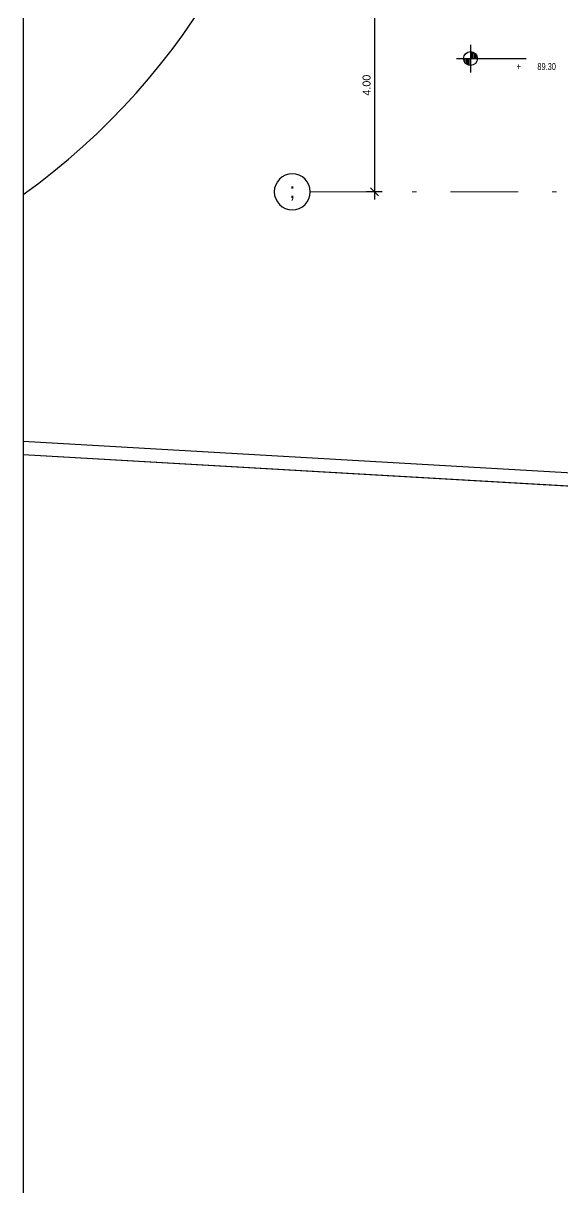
# Model space of a CAD drawing. Header units: metres. Extents: x 0 to 435, y 0 to 273.
# Drawn here: x 0 to 12.12, y 67.32 to 93.51 of the extents above; entities that cross this region are included whole.
import ezdxf
from ezdxf.enums import TextEntityAlignment as Align

# ---------------------------------------------------------------- set-up
doc = ezdxf.new("R2010")
doc.units = ezdxf.units.M
doc.header["$MEASUREMENT"] = 0
doc.linetypes.add('B4-PLANS$0$DASHDOT', pattern=[25.4, 12.7, -6.35, 0, -6.35])
doc.linetypes.add('B4-PLANS$0$DOT2', pattern=[0.125, 0, -0.125])
doc.layers.get('0').update_dxf_attribs({"plot": 0})
for name, color, linetype in [('A-AXM', 4, 'Continuous'), ('A-EDM', 2, 'Continuous'), ('A-ELEV', 25, 'Continuous'), ('A-ELV', 2, 'Continuous'), ('A-LVL-50', 4, 'Continuous'), ('BOUNDARY', 5, 'Continuous')]:
    doc.layers.add(name, color=color, linetype=linetype)
doc.layers.add('Dote', color=1, linetype='B4-PLANS$0$DASHDOT', lineweight=15)
doc.styles.add('B4-PLANS$0$ARABIC', font='xarb.shx', dxfattribs={"width": 0.7})
doc.styles.add('B4-PLANS$0$ROMANS', font='romans.shx')
doc.styles.add('B4-PLANS$0$S100', font='romans.shx', dxfattribs={"width": 0.9})
doc.styles.add('B4-PLANS$0$XA', font='XARAB.SHX')
doc.styles.add('B4-PLANS$0$XARAB', font='xarab.shx')
doc.dimstyles.new('B4-PLANS$0$DIM100', dxfattribs={"dimtxt": 0.15, "dimasz": 0.12, "dimexe": 0.1, "dimexo": 0, "dimgap": 0.05, "dimtad": 1, "dimzin": 3, "dimdsep": 46, "dimtxsty": 'B4-PLANS$0$XARAB', "dimblk": 'B4-PLANS$0$DTICK', "dimcen": 0.09, "dimclrd": 256, "dimclre": 4, "dimclrt": 3, "dimadec": 0, "dimazin": 3, "dimtfac": 1, "dimtix": 1, "dimtmove": 2, "dimatfit": 0, "dimldrblk": 'B4-PLANS$0$DTICK', "dimfxl": 0.15, "dimtolj": 1, "dimtzin": 3, "dimlwd": -3, "dimlwe": -3, "dimarcsym": 0})

# ---------------------------------------------------------------- blocks, each defined once
blk = doc.blocks.new('B4-PLANS$0$ACRU1')
at = {"color": 2}
blk.add_circle((0, 0), 600, dxfattribs=at)
at = {"style": 'B4-PLANS$0$ROMANS'}
blk.add_attdef('A', text='', height=450, dxfattribs=at).set_placement((0, 0), align=Align.MIDDLE)
blk = doc.blocks.new('B4-PLANS$0$DTICK')
for p, q in [((-1.21, 0), (1.21, 0)), ((0, 1.21), (0, -1.21))]:
    blk.add_line(p, q)
at = {"color": 3}
blk.add_line((-0.63, -0.63), (0.63, 0.63), dxfattribs=at)
blk = doc.blocks.new('*D165')
at = {"layer": 'A-EDM', "color": 4, "linetype": 'B4-PLANS$0$DOT2', "lineweight": -3, "transparency": 16777216}
for p, q in [((-28.455, -13.525), (-28.555, -13.525)), ((-28.455, -17.525), (-28.555, -17.525))]:
    blk.add_line(p, q, dxfattribs=at)
at = {"layer": 'A-EDM', "lineweight": -3, "transparency": 16777216}
blk.add_line((-28.455, -13.645), (-28.455, -17.405), dxfattribs=at)
at = {"layer": 'Defpoints', "color": 0, "transparency": 16777216}
for p in [(-28.455, -13.525), (-28.455, -17.525), (-28.455, -17.525)]:
    blk.add_point(p, dxfattribs=at)
at = {"layer": 'A-EDM', "lineweight": -3, "transparency": 16777216, "xscale": 0.12, "yscale": 0.12, "zscale": 0.12}
for p, rotation in [((-28.455, -13.525), 90), ((-28.455, -17.525), 270)]:
    blk.add_blockref('B4-PLANS$0$DTICK', p, dxfattribs=dict(at, rotation=rotation))
at = {"layer": 'A-EDM', "color": 3, "transparency": 16777216, "insert": (-28.601, -15.525), "char_height": 0.15, "attachment_point": 5, "rotation": 90, "style": 'B4-PLANS$0$XARAB'}
blk.add_mtext('\\A1;4.00', dxfattribs=at)
blk = doc.blocks.new('B4-PLANS$0$LEV')
for p, q in [((0, 400), (0, -400)), ((-400, 0), (1600, 0)), ((-160, -120), (-160, 0)), ((-120, -160), (-120, 0)), ((-80, -183), (-80, 0)), ((-40, -196), (-40, 0)), ((40, 0), (40, 196)), ((80, 0), (80, 183)), ((120, 0), (120, 160)), ((160, 0), (160, 120))]:
    blk.add_line(p, q)
blk.add_circle((0, 0), 200)
at = {"style": 'B4-PLANS$0$S100', "width": 0.9, "flags": 12}
for tag, p in [('L', (300, 132)), ('P', (300, -392))]:
    blk.add_attdef(tag, p, '', height=200, dxfattribs=at)
blk = doc.blocks.new('B4-PLANS$0$AXES-B2')
at = {"layer": 'Dote', "ltscale": 0.1}
blk.add_line((-29.655, -17.525), (30.305, -17.525), dxfattribs=at)
at = {"layer": 'A-AXM'}
ref = blk.add_blockref('B4-PLANS$0$ACRU1', (-29.993, -17.525), dxfattribs=dict(at, xscale=-0.0005624999175779793, yscale=0.0005624997429549694, zscale=0.0005625000000080149, rotation=1.778695366994043e-05))
ref.add_attrib('A', ';', dxfattribs={"layer": '0', "height": 0.281, "rotation": 0, "style": 'B4-PLANS$0$XA', "flags": 12}).set_placement((-29.993, -17.525), align=Align.MIDDLE)
at = {"layer": 'A-EDM'}
dim = blk.add_linear_dim(base=(-28.455, -17.525), p1=(-28.455, -13.525), p2=(-28.455, -17.525), angle=90, dimstyle='B4-PLANS$0$DIM100', override={"dimfxl": 0.15}, dxfattribs=at)
dim.commit()
dim.dimension.update_dxf_attribs({"geometry": '*D165', "text_midpoint": (-28.601, -15.525)})

msp = doc.modelspace()

# ---------------------------------------------------------------- linework, layer by layer
at = {"layer": 'A-ELEV'}
for points in [[(17.0299, 83.1227), (0, 84.1007)], [(17.0127, 82.8232), (0, 83.8002)]]:
    msp.add_lwpolyline(points, dxfattribs=at)
at = {"layer": 'A-ELV'}
msp.add_arc((-9.0973, 102.3302), 15.6, 305.67301, 355.59621, dxfattribs=at)
at = {"layer": 'BOUNDARY'}
msp.add_lwpolyline([(82.8278, 98.8031), (61.5985, 80.2629), (0, 83.8002)], dxfattribs=at)
at = {"layer": 'Defpoints'}
msp.add_lwpolyline([(82.8278, 132.9685), (0, 132.9685), (0, 66.4842), (82.8278, 66.4842)], close=True, dxfattribs=at)
msp.add_lwpolyline([(82.8278, 132.9685), (0, 132.9685), (0, 66.4842), (82.8278, 66.4842)], close=True, dxfattribs=at)

# ---------------------------------------------------------------- block references
at = {"layer": 'A-EDM', "linetype": 'ByBlock', "ltscale": 2, "xscale": 1.2, "yscale": 1.2, "zscale": 1.2}
msp.add_blockref('B4-PLANS$0$AXES-B2', (42.0379, 110.7457), dxfattribs=at)
at = {"layer": 'A-LVL-50'}
ref = msp.add_blockref('B4-PLANS$0$LEV', (10.0523, 92.7125, 0), dxfattribs=dict(at, xscale=0.0007799999461894913, yscale=0.0007799999461894913, zscale=0.0007799999461894913))
ref.add_attrib('P', '+        89.30', (11.0869, 92.4559, 0), dxfattribs={"layer": '0', "height": 0.156, "style": 'B4-PLANS$0$ARABIC', "width": 0.7, "flags": 12})

doc.saveas('drawing.dxf')
